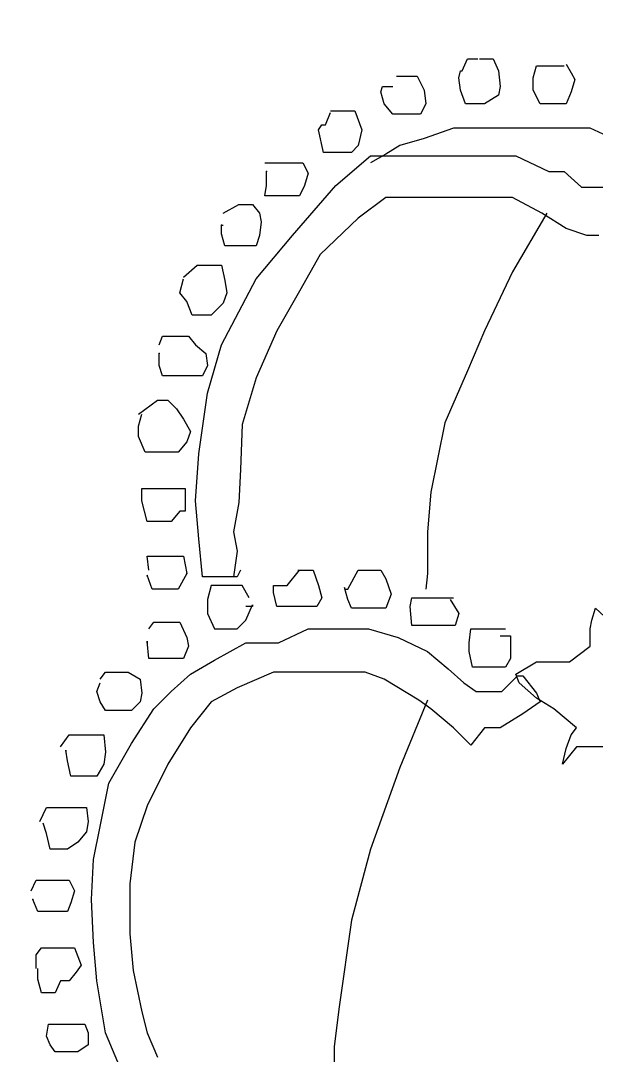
# Model space of a CAD drawing. Extents: x 731154 to 731744, y 4379381 to 4380408.
# Drawn here: x 731177.78 to 731181.1, y 4380242.97 to 4380248.94 of the extents above; entities that cross this region are included whole.
import ezdxf

# ---------------------------------------------------------------- set-up
doc = ezdxf.new("R2010")
doc.units = 0
doc.layers.get('0').update_dxf_attribs({"linetype": 'CONTINUOUS'})

msp = doc.modelspace()

# ---------------------------------------------------------------- linework, layer by layer
at = {"color": 0, "linetype": 'CONTINUOUS'}
for p, q in [((731180.33, 4380248.65), (731180.36, 4380248.72)), ((731180.33, 4380248.65), (731180.36, 4380248.72)), ((731180.36, 4380248.72), (731180.42, 4380248.72)), ((731180.36, 4380248.72), (731180.42, 4380248.72)), ((731180.43, 4380248.72), (731180.51, 4380248.72)), ((731180.43, 4380248.72), (731180.51, 4380248.72)), ((731180.51, 4380248.72), (731180.54, 4380248.65)), ((731180.51, 4380248.72), (731180.54, 4380248.65)), ((731180.93, 4380248.69), (731180.96, 4380248.64)), ((731180.93, 4380248.69), (731180.96, 4380248.64)), ((731180.31, 4380248.61), (731180.32, 4380248.65)), ((731180.31, 4380248.61), (731180.32, 4380248.65)), ((731180.32, 4380248.65), (731180.33, 4380248.65)), ((731180.32, 4380248.65), (731180.33, 4380248.65)), ((731180.54, 4380248.65), (731180.55, 4380248.56)), ((731180.54, 4380248.65), (731180.55, 4380248.56)), ((731180.74, 4380248.61), (731180.76, 4380248.68)), ((731180.74, 4380248.61), (731180.76, 4380248.68)), ((731180.76, 4380248.68), (731180.79, 4380248.68)), ((731180.76, 4380248.68), (731180.79, 4380248.68)), ((731180.79, 4380248.68), (731180.85, 4380248.68)), ((731180.79, 4380248.68), (731180.85, 4380248.68)), ((731180.85, 4380248.68), (731180.92, 4380248.68)), ((731180.85, 4380248.68), (731180.92, 4380248.68)), ((731180.96, 4380248.64), (731180.98, 4380248.6)), ((731180.96, 4380248.64), (731180.98, 4380248.6)), ((731179.95, 4380248.62), (731180.02, 4380248.62)), ((731179.95, 4380248.62), (731180.02, 4380248.62)), ((731180.02, 4380248.62), (731180.07, 4380248.62)), ((731180.02, 4380248.62), (731180.07, 4380248.62)), ((731180.07, 4380248.62), (731180.11, 4380248.54)), ((731180.07, 4380248.62), (731180.11, 4380248.54)), ((731180.32, 4380248.54), (731180.31, 4380248.61)), ((731180.32, 4380248.54), (731180.31, 4380248.61)), ((731180.74, 4380248.54), (731180.74, 4380248.61)), ((731180.74, 4380248.54), (731180.74, 4380248.61)), ((731180.98, 4380248.6), (731180.96, 4380248.53)), ((731180.98, 4380248.6), (731180.96, 4380248.53)), ((731179.86, 4380248.53), (731179.87, 4380248.56)), ((731179.86, 4380248.53), (731179.87, 4380248.56)), ((731179.88, 4380248.46), (731179.86, 4380248.53)), ((731179.88, 4380248.46), (731179.86, 4380248.53)), ((731179.87, 4380248.56), (731179.89, 4380248.56)), ((731179.87, 4380248.56), (731179.89, 4380248.56)), ((731179.89, 4380248.56), (731179.93, 4380248.56)), ((731179.89, 4380248.56), (731179.93, 4380248.56)), ((731180.11, 4380248.54), (731180.12, 4380248.46)), ((731180.11, 4380248.54), (731180.12, 4380248.46)), ((731180.35, 4380248.46), (731180.32, 4380248.54)), ((731180.35, 4380248.46), (731180.32, 4380248.54)), ((731180.54, 4380248.51), (731180.46, 4380248.46)), ((731180.54, 4380248.51), (731180.46, 4380248.46)), ((731180.55, 4380248.56), (731180.54, 4380248.51)), ((731180.55, 4380248.56), (731180.54, 4380248.51)), ((731180.78, 4380248.46), (731180.74, 4380248.54)), ((731180.78, 4380248.46), (731180.74, 4380248.54)), ((731180.96, 4380248.53), (731180.93, 4380248.46)), ((731180.96, 4380248.53), (731180.93, 4380248.46)), ((731179.93, 4380248.4), (731179.88, 4380248.46)), ((731179.93, 4380248.4), (731179.88, 4380248.46)), ((731180.12, 4380248.46), (731180.09, 4380248.4)), ((731180.12, 4380248.46), (731180.09, 4380248.4)), ((731180.4, 4380248.46), (731180.35, 4380248.46)), ((731180.4, 4380248.46), (731180.35, 4380248.46)), ((731180.46, 4380248.46), (731180.4, 4380248.46)), ((731180.46, 4380248.46), (731180.4, 4380248.46)), ((731180.83, 4380248.46), (731180.78, 4380248.46)), ((731180.83, 4380248.46), (731180.78, 4380248.46)), ((731180.87, 4380248.46), (731180.83, 4380248.46)), ((731180.87, 4380248.46), (731180.83, 4380248.46)), ((731180.93, 4380248.46), (731180.87, 4380248.46)), ((731180.93, 4380248.46), (731180.87, 4380248.46)), ((731179.54, 4380248.34), (731179.57, 4380248.41)), ((731179.54, 4380248.34), (731179.57, 4380248.41)), ((731179.57, 4380248.42), (731179.65, 4380248.42)), ((731179.57, 4380248.42), (731179.65, 4380248.42)), ((731179.65, 4380248.42), (731179.71, 4380248.42)), ((731179.65, 4380248.42), (731179.71, 4380248.42)), ((731179.71, 4380248.42), (731179.75, 4380248.31)), ((731179.71, 4380248.42), (731179.75, 4380248.31)), ((731179.97, 4380248.4), (731179.93, 4380248.4)), ((731179.97, 4380248.4), (731179.93, 4380248.4)), ((731180.04, 4380248.4), (731179.97, 4380248.4)), ((731180.04, 4380248.4), (731179.97, 4380248.4)), ((731180.09, 4380248.4), (731180.04, 4380248.4)), ((731180.09, 4380248.4), (731180.04, 4380248.4)), ((731179.5, 4380248.31), (731179.52, 4380248.34)), ((731179.5, 4380248.31), (731179.52, 4380248.34)), ((731179.52, 4380248.34), (731179.54, 4380248.34)), ((731179.52, 4380248.34), (731179.54, 4380248.34)), ((731179.53, 4380248.18), (731179.5, 4380248.31)), ((731179.53, 4380248.18), (731179.5, 4380248.31)), ((731179.75, 4380248.31), (731179.73, 4380248.22)), ((731179.75, 4380248.31), (731179.73, 4380248.22)), ((731180.28, 4380248.32), (731180.11, 4380248.26)), ((731180.28, 4380248.32), (731180.11, 4380248.26)), ((731180.45, 4380248.32), (731180.28, 4380248.32)), ((731180.45, 4380248.32), (731180.28, 4380248.32)), ((731180.63, 4380248.32), (731180.45, 4380248.32)), ((731180.63, 4380248.32), (731180.45, 4380248.32)), ((731180.76, 4380248.32), (731180.63, 4380248.32)), ((731180.76, 4380248.32), (731180.63, 4380248.32)), ((731180.94, 4380248.32), (731180.76, 4380248.32)), ((731180.94, 4380248.32), (731180.76, 4380248.32)), ((731181.07, 4380248.32), (731180.94, 4380248.32)), ((731181.07, 4380248.32), (731180.94, 4380248.32)), ((731181.22, 4380248.25), (731181.07, 4380248.32)), ((731181.22, 4380248.25), (731181.07, 4380248.32)), ((731179.73, 4380248.22), (731179.69, 4380248.18)), ((731179.73, 4380248.22), (731179.69, 4380248.18)), ((731179.97, 4380248.22), (731179.89, 4380248.17)), ((731179.97, 4380248.22), (731179.89, 4380248.17)), ((731180.11, 4380248.26), (731179.97, 4380248.22)), ((731180.11, 4380248.26), (731179.97, 4380248.22)), ((731179.58, 4380248.18), (731179.53, 4380248.18)), ((731179.58, 4380248.18), (731179.53, 4380248.18)), ((731179.65, 4380248.18), (731179.58, 4380248.18)), ((731179.65, 4380248.18), (731179.58, 4380248.18)), ((731179.6, 4380247.99), (731179.8, 4380248.16)), ((731179.6, 4380247.99), (731179.8, 4380248.16)), ((731179.69, 4380248.18), (731179.65, 4380248.18)), ((731179.69, 4380248.18), (731179.65, 4380248.18)), ((731179.89, 4380248.17), (731179.8, 4380248.12)), ((731179.89, 4380248.17), (731179.8, 4380248.12)), ((731179.8, 4380248.16), (731179.93, 4380248.16)), ((731179.8, 4380248.16), (731179.93, 4380248.16)), ((731179.93, 4380248.16), (731180.08, 4380248.16)), ((731179.93, 4380248.16), (731180.08, 4380248.16)), ((731180.08, 4380248.16), (731180.25, 4380248.16)), ((731180.08, 4380248.16), (731180.25, 4380248.16)), ((731180.25, 4380248.16), (731180.45, 4380248.16)), ((731180.25, 4380248.16), (731180.45, 4380248.16)), ((731180.45, 4380248.16), (731180.64, 4380248.16)), ((731180.45, 4380248.16), (731180.64, 4380248.16)), ((731180.64, 4380248.16), (731180.83, 4380248.07)), ((731180.64, 4380248.16), (731180.83, 4380248.07)), ((731179.19, 4380248.12), (731179.26, 4380248.12)), ((731179.19, 4380248.12), (731179.26, 4380248.12)), ((731179.26, 4380248.12), (731179.34, 4380248.12)), ((731179.26, 4380248.12), (731179.34, 4380248.12)), ((731179.34, 4380248.12), (731179.41, 4380248.12)), ((731179.34, 4380248.12), (731179.41, 4380248.12)), ((731179.41, 4380248.12), (731179.44, 4380248.06)), ((731179.41, 4380248.12), (731179.44, 4380248.06)), ((731179.2, 4380247.99), (731179.2, 4380248.07)), ((731179.2, 4380247.99), (731179.2, 4380248.07)), ((731179.44, 4380248.06), (731179.42, 4380247.99)), ((731179.44, 4380248.06), (731179.42, 4380247.99)), ((731180.83, 4380248.07), (731180.92, 4380248.07)), ((731180.83, 4380248.07), (731180.92, 4380248.07)), ((731180.92, 4380248.07), (731181.02, 4380247.98)), ((731180.92, 4380248.07), (731181.02, 4380247.98)), ((731179.19, 4380247.93), (731179.2, 4380247.99)), ((731179.19, 4380247.93), (731179.2, 4380247.99)), ((731179.35, 4380247.7), (731179.6, 4380247.99)), ((731179.35, 4380247.7), (731179.6, 4380247.99)), ((731179.42, 4380247.99), (731179.39, 4380247.93)), ((731179.42, 4380247.99), (731179.39, 4380247.93)), ((731181.02, 4380247.98), (731181.08, 4380247.98)), ((731181.02, 4380247.98), (731181.08, 4380247.98)), ((731181.08, 4380247.98), (731181.22, 4380247.98)), ((731181.08, 4380247.98), (731181.22, 4380247.98)), ((731179.23, 4380247.93), (731179.19, 4380247.93)), ((731179.23, 4380247.93), (731179.19, 4380247.93)), ((731179.33, 4380247.93), (731179.23, 4380247.93)), ((731179.33, 4380247.93), (731179.23, 4380247.93)), ((731179.39, 4380247.93), (731179.33, 4380247.93)), ((731179.39, 4380247.93), (731179.33, 4380247.93)), ((731179.89, 4380247.92), (731179.73, 4380247.8)), ((731179.89, 4380247.92), (731179.73, 4380247.8)), ((731180.07, 4380247.92), (731179.89, 4380247.92)), ((731180.07, 4380247.92), (731179.89, 4380247.92)), ((731180.26, 4380247.92), (731180.07, 4380247.92)), ((731180.26, 4380247.92), (731180.07, 4380247.92)), ((731180.43, 4380247.92), (731180.26, 4380247.92)), ((731180.43, 4380247.92), (731180.26, 4380247.92)), ((731180.62, 4380247.92), (731180.43, 4380247.92)), ((731180.62, 4380247.92), (731180.43, 4380247.92)), ((731180.79, 4380247.83), (731180.62, 4380247.92)), ((731180.79, 4380247.83), (731180.62, 4380247.92)), ((731178.95, 4380247.83), (731179.04, 4380247.88)), ((731178.95, 4380247.83), (731179.04, 4380247.88)), ((731179.04, 4380247.88), (731179.12, 4380247.88)), ((731179.04, 4380247.88), (731179.12, 4380247.88)), ((731179.12, 4380247.88), (731179.16, 4380247.83)), ((731179.12, 4380247.88), (731179.16, 4380247.83)), ((731179.16, 4380247.83), (731179.17, 4380247.78)), ((731179.16, 4380247.83), (731179.17, 4380247.78)), ((731179.73, 4380247.8), (731179.51, 4380247.59)), ((731179.73, 4380247.8), (731179.51, 4380247.59)), ((731180.82, 4380247.83), (731180.62, 4380247.49)), ((731180.82, 4380247.83), (731180.62, 4380247.49)), ((731180.93, 4380247.74), (731180.79, 4380247.83)), ((731180.93, 4380247.74), (731180.79, 4380247.83)), ((731178.94, 4380247.71), (731178.94, 4380247.76)), ((731178.94, 4380247.76), (731178.95, 4380247.76)), ((731178.94, 4380247.71), (731178.94, 4380247.76)), ((731178.94, 4380247.76), (731178.95, 4380247.76)), ((731179.17, 4380247.78), (731179.16, 4380247.7)), ((731179.17, 4380247.78), (731179.16, 4380247.7)), ((731181.05, 4380247.7), (731180.93, 4380247.74)), ((731181.05, 4380247.7), (731180.93, 4380247.74)), ((731178.96, 4380247.64), (731178.94, 4380247.71)), ((731178.96, 4380247.64), (731178.94, 4380247.71)), ((731179.14, 4380247.45), (731179.35, 4380247.7)), ((731179.16, 4380247.7), (731179.14, 4380247.64)), ((731179.14, 4380247.45), (731179.35, 4380247.7)), ((731179.16, 4380247.7), (731179.14, 4380247.64)), ((731181.12, 4380247.7), (731181.05, 4380247.7)), ((731181.12, 4380247.7), (731181.05, 4380247.7)), ((731178.99, 4380247.64), (731178.96, 4380247.64)), ((731178.99, 4380247.64), (731178.96, 4380247.64)), ((731179.04, 4380247.64), (731178.99, 4380247.64)), ((731179.04, 4380247.64), (731178.99, 4380247.64)), ((731179.08, 4380247.64), (731179.04, 4380247.64)), ((731179.08, 4380247.64), (731179.04, 4380247.64)), ((731179.14, 4380247.64), (731179.08, 4380247.64)), ((731179.14, 4380247.64), (731179.08, 4380247.64)), ((731179.51, 4380247.59), (731179.39, 4380247.38)), ((731179.51, 4380247.59), (731179.39, 4380247.38)), ((731178.72, 4380247.46), (731178.8, 4380247.53)), ((731178.72, 4380247.46), (731178.8, 4380247.53)), ((731178.8, 4380247.53), (731178.88, 4380247.53)), ((731178.8, 4380247.53), (731178.88, 4380247.53)), ((731178.88, 4380247.53), (731178.94, 4380247.53)), ((731178.88, 4380247.53), (731178.94, 4380247.53)), ((731178.94, 4380247.53), (731178.96, 4380247.44)), ((731178.94, 4380247.53), (731178.96, 4380247.44)), ((731180.62, 4380247.49), (731180.46, 4380247.15)), ((731180.62, 4380247.49), (731180.46, 4380247.15)), ((731178.7, 4380247.37), (731178.72, 4380247.45)), ((731178.7, 4380247.37), (731178.72, 4380247.45)), ((731178.94, 4380247.07), (731179.14, 4380247.45)), ((731178.94, 4380247.07), (731179.14, 4380247.45)), ((731178.96, 4380247.44), (731178.97, 4380247.37)), ((731178.96, 4380247.44), (731178.97, 4380247.37)), ((731178.74, 4380247.32), (731178.7, 4380247.37)), ((731178.74, 4380247.32), (731178.7, 4380247.37)), ((731178.97, 4380247.37), (731178.95, 4380247.31)), ((731178.97, 4380247.37), (731178.95, 4380247.31)), ((731179.39, 4380247.38), (731179.26, 4380247.15)), ((731179.39, 4380247.38), (731179.26, 4380247.15)), ((731178.77, 4380247.24), (731178.74, 4380247.32)), ((731178.77, 4380247.24), (731178.74, 4380247.32)), ((731178.95, 4380247.31), (731178.88, 4380247.24)), ((731178.95, 4380247.31), (731178.88, 4380247.24)), ((731178.81, 4380247.24), (731178.77, 4380247.24)), ((731178.81, 4380247.24), (731178.77, 4380247.24)), ((731178.88, 4380247.24), (731178.81, 4380247.24)), ((731178.88, 4380247.24), (731178.81, 4380247.24)), ((731179.26, 4380247.15), (731179.14, 4380246.88)), ((731179.26, 4380247.15), (731179.14, 4380246.88)), ((731180.46, 4380247.15), (731180.36, 4380246.92)), ((731180.46, 4380247.15), (731180.36, 4380246.92)), ((731178.58, 4380247.07), (731178.6, 4380247.12)), ((731178.58, 4380247.07), (731178.6, 4380247.12)), ((731178.6, 4380247.12), (731178.69, 4380247.12)), ((731178.6, 4380247.12), (731178.69, 4380247.12)), ((731178.69, 4380247.12), (731178.75, 4380247.12)), ((731178.69, 4380247.12), (731178.75, 4380247.12)), ((731178.75, 4380247.12), (731178.79, 4380247.07)), ((731178.75, 4380247.12), (731178.79, 4380247.07)), ((731178.58, 4380246.95), (731178.58, 4380247.02)), ((731178.58, 4380246.95), (731178.58, 4380247.02)), ((731178.79, 4380247.07), (731178.85, 4380247.02)), ((731178.79, 4380247.07), (731178.85, 4380247.02)), ((731178.85, 4380247.02), (731178.86, 4380246.95)), ((731178.85, 4380247.02), (731178.86, 4380246.95)), ((731178.86, 4380246.79), (731178.94, 4380247.07)), ((731178.86, 4380246.79), (731178.94, 4380247.07)), ((731178.6, 4380246.89), (731178.58, 4380246.95)), ((731178.6, 4380246.89), (731178.58, 4380246.95)), ((731178.86, 4380246.95), (731178.83, 4380246.89)), ((731178.86, 4380246.95), (731178.83, 4380246.89)), ((731180.36, 4380246.92), (731180.23, 4380246.62)), ((731180.36, 4380246.92), (731180.23, 4380246.62)), ((731178.63, 4380246.89), (731178.6, 4380246.89)), ((731178.63, 4380246.89), (731178.6, 4380246.89)), ((731178.68, 4380246.89), (731178.63, 4380246.89)), ((731178.68, 4380246.89), (731178.63, 4380246.89)), ((731178.76, 4380246.89), (731178.68, 4380246.89)), ((731178.76, 4380246.89), (731178.68, 4380246.89)), ((731178.83, 4380246.89), (731178.76, 4380246.89)), ((731178.83, 4380246.89), (731178.76, 4380246.89)), ((731179.14, 4380246.88), (731179.06, 4380246.61)), ((731179.14, 4380246.88), (731179.06, 4380246.61)), ((731178.81, 4380246.44), (731178.86, 4380246.79)), ((731178.81, 4380246.44), (731178.86, 4380246.79)), ((731178.46, 4380246.67), (731178.57, 4380246.75)), ((731178.46, 4380246.67), (731178.57, 4380246.75)), ((731178.57, 4380246.75), (731178.63, 4380246.75)), ((731178.57, 4380246.75), (731178.63, 4380246.75)), ((731178.63, 4380246.75), (731178.68, 4380246.7)), ((731178.63, 4380246.75), (731178.68, 4380246.7)), ((731178.46, 4380246.6), (731178.48, 4380246.67)), ((731178.46, 4380246.6), (731178.48, 4380246.67)), ((731178.68, 4380246.7), (731178.72, 4380246.64)), ((731178.68, 4380246.7), (731178.72, 4380246.64)), ((731178.46, 4380246.54), (731178.46, 4380246.6)), ((731178.46, 4380246.54), (731178.46, 4380246.6)), ((731178.72, 4380246.64), (731178.76, 4380246.57)), ((731178.72, 4380246.64), (731178.76, 4380246.57)), ((731179.06, 4380246.61), (731179.05, 4380246.35)), ((731179.06, 4380246.61), (731179.05, 4380246.35)), ((731180.23, 4380246.62), (731180.15, 4380246.22)), ((731180.23, 4380246.62), (731180.15, 4380246.22)), ((731178.5, 4380246.45), (731178.46, 4380246.54)), ((731178.5, 4380246.45), (731178.46, 4380246.54)), ((731178.76, 4380246.57), (731178.74, 4380246.51)), ((731178.76, 4380246.57), (731178.74, 4380246.51)), ((731178.74, 4380246.51), (731178.69, 4380246.45)), ((731178.74, 4380246.51), (731178.69, 4380246.45)), ((731178.55, 4380246.45), (731178.5, 4380246.45)), ((731178.55, 4380246.45), (731178.5, 4380246.45)), ((731178.64, 4380246.45), (731178.55, 4380246.45)), ((731178.64, 4380246.45), (731178.55, 4380246.45)), ((731178.69, 4380246.45), (731178.64, 4380246.45)), ((731178.69, 4380246.45), (731178.64, 4380246.45)), ((731178.79, 4380246.17), (731178.81, 4380246.44)), ((731178.79, 4380246.17), (731178.81, 4380246.44)), ((731179.05, 4380246.35), (731179.04, 4380246.16)), ((731179.05, 4380246.35), (731179.04, 4380246.16)), ((731178.48, 4380246.17), (731178.48, 4380246.24)), ((731178.48, 4380246.24), (731178.51, 4380246.24)), ((731178.48, 4380246.17), (731178.48, 4380246.24)), ((731178.48, 4380246.24), (731178.51, 4380246.24)), ((731178.51, 4380246.24), (731178.57, 4380246.24)), ((731178.51, 4380246.24), (731178.57, 4380246.24)), ((731178.57, 4380246.24), (731178.63, 4380246.24)), ((731178.57, 4380246.24), (731178.63, 4380246.24)), ((731178.63, 4380246.24), (731178.68, 4380246.24)), ((731178.63, 4380246.24), (731178.68, 4380246.24)), ((731178.68, 4380246.24), (731178.73, 4380246.24)), ((731178.68, 4380246.24), (731178.73, 4380246.24)), ((731178.73, 4380246.24), (731178.73, 4380246.17)), ((731178.73, 4380246.24), (731178.73, 4380246.17)), ((731180.15, 4380246.22), (731180.13, 4380245.99)), ((731180.15, 4380246.22), (731180.13, 4380245.99)), ((731178.51, 4380246.05), (731178.48, 4380246.17)), ((731178.51, 4380246.05), (731178.48, 4380246.17)), ((731178.73, 4380246.17), (731178.73, 4380246.11)), ((731178.73, 4380246.17), (731178.73, 4380246.11)), ((731178.81, 4380245.95), (731178.79, 4380246.17)), ((731178.81, 4380245.95), (731178.79, 4380246.17)), ((731179.04, 4380246.16), (731179.01, 4380245.99)), ((731179.04, 4380246.16), (731179.01, 4380245.99)), ((731178.7, 4380246.11), (731178.65, 4380246.05)), ((731178.7, 4380246.11), (731178.65, 4380246.05)), ((731178.73, 4380246.11), (731178.7, 4380246.11)), ((731178.73, 4380246.11), (731178.7, 4380246.11)), ((731178.52, 4380246.05), (731178.51, 4380246.05)), ((731178.52, 4380246.05), (731178.51, 4380246.05)), ((731178.55, 4380246.05), (731178.52, 4380246.05)), ((731178.55, 4380246.05), (731178.52, 4380246.05)), ((731178.6, 4380246.05), (731178.55, 4380246.05)), ((731178.6, 4380246.05), (731178.55, 4380246.05)), ((731178.65, 4380246.05), (731178.6, 4380246.05)), ((731178.65, 4380246.05), (731178.6, 4380246.05)), ((731178.83, 4380245.73), (731178.81, 4380245.95)), ((731178.83, 4380245.73), (731178.81, 4380245.95)), ((731179.01, 4380245.99), (731179.03, 4380245.88)), ((731179.01, 4380245.99), (731179.03, 4380245.88)), ((731180.13, 4380245.99), (731180.13, 4380245.85)), ((731180.13, 4380245.99), (731180.13, 4380245.85)), ((731179.03, 4380245.88), (731179.01, 4380245.73)), ((731179.03, 4380245.88), (731179.01, 4380245.73)), ((731178.52, 4380245.77), (731178.51, 4380245.85)), ((731178.51, 4380245.85), (731178.55, 4380245.85)), ((731178.52, 4380245.77), (731178.51, 4380245.85)), ((731178.51, 4380245.85), (731178.55, 4380245.85)), ((731178.55, 4380245.85), (731178.6, 4380245.85)), ((731178.55, 4380245.85), (731178.6, 4380245.85)), ((731178.6, 4380245.85), (731178.67, 4380245.85)), ((731178.6, 4380245.85), (731178.67, 4380245.85)), ((731178.67, 4380245.85), (731178.72, 4380245.85)), ((731178.67, 4380245.85), (731178.72, 4380245.85)), ((731178.72, 4380245.85), (731178.74, 4380245.75)), ((731178.72, 4380245.85), (731178.74, 4380245.75)), ((731180.13, 4380245.85), (731180.13, 4380245.75)), ((731180.13, 4380245.85), (731180.13, 4380245.75)), ((731179.05, 4380245.77), (731179.03, 4380245.73)), ((731179.05, 4380245.77), (731179.03, 4380245.73)), ((731179.32, 4380245.68), (731179.39, 4380245.77)), ((731179.32, 4380245.68), (731179.39, 4380245.77)), ((731179.38, 4380245.77), (731179.47, 4380245.77)), ((731179.38, 4380245.77), (731179.47, 4380245.77)), ((731179.47, 4380245.77), (731179.5, 4380245.68)), ((731179.47, 4380245.77), (731179.5, 4380245.68)), ((731179.67, 4380245.66), (731179.73, 4380245.77)), ((731179.67, 4380245.66), (731179.73, 4380245.77)), ((731179.73, 4380245.77), (731179.79, 4380245.77)), ((731179.73, 4380245.77), (731179.79, 4380245.77)), ((731179.78, 4380245.77), (731179.86, 4380245.77)), ((731179.78, 4380245.77), (731179.86, 4380245.77)), ((731179.86, 4380245.77), (731179.89, 4380245.72)), ((731179.86, 4380245.77), (731179.89, 4380245.72)), ((731178.54, 4380245.66), (731178.51, 4380245.74)), ((731178.51, 4380245.74), (731178.51, 4380245.73)), ((731178.54, 4380245.66), (731178.51, 4380245.74)), ((731178.51, 4380245.74), (731178.51, 4380245.73)), ((731178.74, 4380245.75), (731178.69, 4380245.66)), ((731178.74, 4380245.75), (731178.69, 4380245.66)), ((731178.85, 4380245.73), (731178.83, 4380245.73)), ((731178.85, 4380245.73), (731178.83, 4380245.73)), ((731178.88, 4380245.73), (731178.85, 4380245.73)), ((731178.88, 4380245.73), (731178.85, 4380245.73)), ((731178.97, 4380245.73), (731178.88, 4380245.73)), ((731178.97, 4380245.73), (731178.88, 4380245.73)), ((731179.03, 4380245.73), (731178.97, 4380245.73)), ((731179.03, 4380245.73), (731178.97, 4380245.73)), ((731179.89, 4380245.72), (731179.92, 4380245.63)), ((731179.89, 4380245.72), (731179.92, 4380245.63)), ((731180.13, 4380245.75), (731180.12, 4380245.66)), ((731180.13, 4380245.75), (731180.12, 4380245.66)), ((731178.58, 4380245.66), (731178.54, 4380245.66)), ((731178.58, 4380245.66), (731178.54, 4380245.66)), ((731178.65, 4380245.66), (731178.58, 4380245.66)), ((731178.65, 4380245.66), (731178.58, 4380245.66)), ((731178.69, 4380245.66), (731178.65, 4380245.66)), ((731178.69, 4380245.66), (731178.65, 4380245.66)), ((731178.88, 4380245.68), (731178.86, 4380245.6)), ((731178.88, 4380245.68), (731178.86, 4380245.6)), ((731178.96, 4380245.68), (731178.88, 4380245.68)), ((731178.96, 4380245.68), (731178.88, 4380245.68)), ((731179.06, 4380245.68), (731178.96, 4380245.68)), ((731179.06, 4380245.68), (731178.96, 4380245.68)), ((731179.1, 4380245.61), (731179.06, 4380245.68)), ((731179.1, 4380245.61), (731179.06, 4380245.68)), ((731179.24, 4380245.64), (731179.24, 4380245.68)), ((731179.24, 4380245.68), (731179.26, 4380245.68)), ((731179.24, 4380245.64), (731179.24, 4380245.68)), ((731179.24, 4380245.68), (731179.26, 4380245.68)), ((731179.26, 4380245.56), (731179.24, 4380245.64)), ((731179.26, 4380245.56), (731179.24, 4380245.64)), ((731179.26, 4380245.68), (731179.32, 4380245.68)), ((731179.26, 4380245.68), (731179.32, 4380245.68)), ((731179.5, 4380245.68), (731179.52, 4380245.61)), ((731179.5, 4380245.68), (731179.52, 4380245.61)), ((731179.67, 4380245.6), (731179.65, 4380245.67)), ((731179.65, 4380245.67), (731179.65, 4380245.66)), ((731179.67, 4380245.6), (731179.65, 4380245.67)), ((731179.65, 4380245.67), (731179.65, 4380245.66)), ((731179.65, 4380245.66), (731179.67, 4380245.66)), ((731179.65, 4380245.66), (731179.67, 4380245.66)), ((731178.86, 4380245.6), (731178.86, 4380245.52)), ((731178.86, 4380245.6), (731178.86, 4380245.52)), ((731179.52, 4380245.61), (731179.49, 4380245.56)), ((731179.52, 4380245.61), (731179.49, 4380245.56)), ((731179.69, 4380245.55), (731179.67, 4380245.6)), ((731179.69, 4380245.55), (731179.67, 4380245.6)), ((731179.92, 4380245.63), (731179.89, 4380245.55)), ((731179.92, 4380245.63), (731179.89, 4380245.55)), ((731180.03, 4380245.56), (731180.04, 4380245.61)), ((731180.03, 4380245.56), (731180.04, 4380245.61)), ((731180.04, 4380245.61), (731180.09, 4380245.61)), ((731180.04, 4380245.61), (731180.09, 4380245.61)), ((731180.09, 4380245.61), (731180.14, 4380245.61)), ((731180.09, 4380245.61), (731180.14, 4380245.61)), ((731180.14, 4380245.61), (731180.18, 4380245.61)), ((731180.14, 4380245.61), (731180.18, 4380245.61)), ((731180.18, 4380245.61), (731180.2, 4380245.61)), ((731180.18, 4380245.61), (731180.2, 4380245.61)), ((731180.2, 4380245.61), (731180.28, 4380245.61)), ((731180.2, 4380245.61), (731180.28, 4380245.61)), ((731180.26, 4380245.6), (731180.31, 4380245.52)), ((731180.26, 4380245.6), (731180.31, 4380245.52)), ((731178.86, 4380245.52), (731178.9, 4380245.43)), ((731178.86, 4380245.52), (731178.9, 4380245.43)), ((731179.08, 4380245.48), (731179.12, 4380245.57)), ((731179.08, 4380245.48), (731179.12, 4380245.57)), ((731179.12, 4380245.56), (731179.08, 4380245.56)), ((731179.12, 4380245.56), (731179.08, 4380245.56)), ((731179.12, 4380245.57), (731179.12, 4380245.56)), ((731179.12, 4380245.57), (731179.12, 4380245.56)), ((731179.32, 4380245.56), (731179.26, 4380245.56)), ((731179.32, 4380245.56), (731179.26, 4380245.56)), ((731179.38, 4380245.56), (731179.32, 4380245.56)), ((731179.38, 4380245.56), (731179.32, 4380245.56)), ((731179.44, 4380245.56), (731179.38, 4380245.56)), ((731179.44, 4380245.56), (731179.38, 4380245.56)), ((731179.49, 4380245.56), (731179.44, 4380245.56)), ((731179.49, 4380245.56), (731179.44, 4380245.56)), ((731179.75, 4380245.55), (731179.69, 4380245.55)), ((731179.75, 4380245.55), (731179.69, 4380245.55)), ((731179.82, 4380245.55), (731179.75, 4380245.55)), ((731179.82, 4380245.55), (731179.75, 4380245.55)), ((731179.89, 4380245.55), (731179.82, 4380245.55)), ((731179.89, 4380245.55), (731179.82, 4380245.55)), ((731180.04, 4380245.45), (731180.03, 4380245.56)), ((731180.04, 4380245.45), (731180.03, 4380245.56)), ((731180.31, 4380245.52), (731180.29, 4380245.45)), ((731180.31, 4380245.52), (731180.29, 4380245.45)), ((731181.08, 4380245.48), (731181.1, 4380245.55)), ((731181.08, 4380245.48), (731181.1, 4380245.55)), ((731181.1, 4380245.55), (731181.23, 4380245.43)), ((731181.1, 4380245.55), (731181.23, 4380245.43)), ((731178.52, 4380245.43), (731178.55, 4380245.47)), ((731178.52, 4380245.43), (731178.55, 4380245.47)), ((731178.55, 4380245.47), (731178.63, 4380245.47)), ((731178.55, 4380245.47), (731178.63, 4380245.47)), ((731178.63, 4380245.47), (731178.65, 4380245.47)), ((731178.63, 4380245.47), (731178.65, 4380245.47)), ((731178.65, 4380245.47), (731178.7, 4380245.47)), ((731178.65, 4380245.47), (731178.7, 4380245.47)), ((731178.7, 4380245.47), (731178.74, 4380245.38)), ((731178.7, 4380245.47), (731178.74, 4380245.38)), ((731179.03, 4380245.43), (731179.08, 4380245.48)), ((731179.03, 4380245.43), (731179.08, 4380245.48)), ((731181.07, 4380245.43), (731181.08, 4380245.48)), ((731181.07, 4380245.43), (731181.08, 4380245.48)), ((731178.9, 4380245.43), (731178.95, 4380245.43)), ((731178.9, 4380245.43), (731178.95, 4380245.43)), ((731178.95, 4380245.43), (731179.03, 4380245.43)), ((731178.95, 4380245.43), (731179.03, 4380245.43)), ((731179.27, 4380245.35), (731179.44, 4380245.43)), ((731179.27, 4380245.35), (731179.44, 4380245.43)), ((731179.44, 4380245.43), (731179.64, 4380245.43)), ((731179.44, 4380245.43), (731179.64, 4380245.43)), ((731179.64, 4380245.43), (731179.79, 4380245.43)), ((731179.64, 4380245.43), (731179.79, 4380245.43)), ((731179.79, 4380245.43), (731179.96, 4380245.38)), ((731179.79, 4380245.43), (731179.96, 4380245.38)), ((731180.07, 4380245.45), (731180.04, 4380245.45)), ((731180.07, 4380245.45), (731180.04, 4380245.45)), ((731180.13, 4380245.45), (731180.07, 4380245.45)), ((731180.13, 4380245.45), (731180.07, 4380245.45)), ((731180.2, 4380245.45), (731180.13, 4380245.45)), ((731180.2, 4380245.45), (731180.13, 4380245.45)), ((731180.26, 4380245.45), (731180.2, 4380245.45)), ((731180.26, 4380245.45), (731180.2, 4380245.45)), ((731180.29, 4380245.45), (731180.26, 4380245.45)), ((731180.29, 4380245.45), (731180.26, 4380245.45)), ((731180.37, 4380245.35), (731180.38, 4380245.43)), ((731180.37, 4380245.35), (731180.38, 4380245.43)), ((731180.38, 4380245.43), (731180.43, 4380245.43)), ((731180.38, 4380245.43), (731180.43, 4380245.43)), ((731180.43, 4380245.43), (731180.48, 4380245.43)), ((731180.43, 4380245.43), (731180.48, 4380245.43)), ((731180.48, 4380245.43), (731180.58, 4380245.43)), ((731180.48, 4380245.43), (731180.58, 4380245.43)), ((731181.07, 4380245.33), (731181.07, 4380245.43)), ((731181.07, 4380245.33), (731181.07, 4380245.43)), ((731178.52, 4380245.26), (731178.51, 4380245.36)), ((731178.51, 4380245.36), (731178.51, 4380245.35)), ((731178.52, 4380245.26), (731178.51, 4380245.36)), ((731178.51, 4380245.36), (731178.51, 4380245.35)), ((731178.74, 4380245.38), (731178.75, 4380245.33)), ((731178.74, 4380245.38), (731178.75, 4380245.33)), ((731178.9, 4380245.25), (731179.08, 4380245.35)), ((731178.9, 4380245.25), (731179.08, 4380245.35)), ((731179.08, 4380245.35), (731179.27, 4380245.35)), ((731179.08, 4380245.35), (731179.27, 4380245.35)), ((731179.96, 4380245.38), (731180.13, 4380245.3)), ((731179.96, 4380245.38), (731180.13, 4380245.3)), ((731180.37, 4380245.3), (731180.37, 4380245.35)), ((731180.37, 4380245.3), (731180.37, 4380245.35)), ((731180.55, 4380245.39), (731180.61, 4380245.39)), ((731180.55, 4380245.39), (731180.61, 4380245.39)), ((731180.61, 4380245.39), (731180.61, 4380245.26)), ((731180.61, 4380245.39), (731180.61, 4380245.26)), ((731178.75, 4380245.33), (731178.72, 4380245.26)), ((731178.75, 4380245.33), (731178.72, 4380245.26)), ((731180.13, 4380245.3), (731180.25, 4380245.2)), ((731180.13, 4380245.3), (731180.25, 4380245.2)), ((731180.39, 4380245.21), (731180.37, 4380245.3)), ((731180.39, 4380245.21), (731180.37, 4380245.3)), ((731180.95, 4380245.24), (731181.07, 4380245.33)), ((731180.95, 4380245.24), (731181.07, 4380245.33)), ((731178.55, 4380245.26), (731178.52, 4380245.26)), ((731178.55, 4380245.26), (731178.52, 4380245.26)), ((731178.6, 4380245.26), (731178.55, 4380245.26)), ((731178.6, 4380245.26), (731178.55, 4380245.26)), ((731178.65, 4380245.26), (731178.6, 4380245.26)), ((731178.65, 4380245.26), (731178.6, 4380245.26)), ((731178.72, 4380245.26), (731178.65, 4380245.26)), ((731178.72, 4380245.26), (731178.65, 4380245.26)), ((731178.76, 4380245.17), (731178.9, 4380245.25)), ((731178.76, 4380245.17), (731178.9, 4380245.25)), ((731180.61, 4380245.26), (731180.58, 4380245.21)), ((731180.61, 4380245.26), (731180.58, 4380245.21)), ((731180.64, 4380245.17), (731180.76, 4380245.24)), ((731180.64, 4380245.17), (731180.76, 4380245.24)), ((731180.76, 4380245.24), (731180.87, 4380245.24)), ((731180.76, 4380245.24), (731180.87, 4380245.24)), ((731180.87, 4380245.24), (731180.95, 4380245.24)), ((731180.87, 4380245.24), (731180.95, 4380245.24)), ((731178.24, 4380245.14), (731178.27, 4380245.18)), ((731178.24, 4380245.14), (731178.27, 4380245.18)), ((731178.27, 4380245.18), (731178.33, 4380245.18)), ((731178.27, 4380245.18), (731178.33, 4380245.18)), ((731178.33, 4380245.18), (731178.4, 4380245.18)), ((731178.33, 4380245.18), (731178.4, 4380245.18)), ((731178.4, 4380245.18), (731178.47, 4380245.14)), ((731178.4, 4380245.18), (731178.47, 4380245.14)), ((731178.65, 4380245.07), (731178.76, 4380245.17)), ((731178.65, 4380245.07), (731178.76, 4380245.17)), ((731179.24, 4380245.18), (731179.03, 4380245.09)), ((731179.24, 4380245.18), (731179.03, 4380245.09)), ((731179.41, 4380245.18), (731179.24, 4380245.18)), ((731179.41, 4380245.18), (731179.24, 4380245.18)), ((731179.58, 4380245.18), (731179.41, 4380245.18)), ((731179.58, 4380245.18), (731179.41, 4380245.18)), ((731179.77, 4380245.18), (731179.58, 4380245.18)), ((731179.77, 4380245.18), (731179.58, 4380245.18)), ((731179.88, 4380245.14), (731179.77, 4380245.18)), ((731179.88, 4380245.14), (731179.77, 4380245.18)), ((731180.25, 4380245.2), (731180.34, 4380245.12)), ((731180.25, 4380245.2), (731180.34, 4380245.12)), ((731180.45, 4380245.21), (731180.39, 4380245.21)), ((731180.45, 4380245.21), (731180.39, 4380245.21)), ((731180.51, 4380245.21), (731180.45, 4380245.21)), ((731180.51, 4380245.21), (731180.45, 4380245.21)), ((731180.58, 4380245.21), (731180.51, 4380245.21)), ((731180.58, 4380245.21), (731180.51, 4380245.21)), ((731180.66, 4380245.12), (731180.64, 4380245.17)), ((731180.66, 4380245.12), (731180.64, 4380245.17)), ((731178.22, 4380245.07), (731178.24, 4380245.12)), ((731178.22, 4380245.07), (731178.24, 4380245.12)), ((731178.47, 4380245.14), (731178.48, 4380245.06)), ((731178.47, 4380245.14), (731178.48, 4380245.06)), ((731180.08, 4380245.02), (731179.88, 4380245.14)), ((731180.08, 4380245.02), (731179.88, 4380245.14)), ((731180.34, 4380245.12), (731180.41, 4380245.07)), ((731180.34, 4380245.12), (731180.41, 4380245.07)), ((731180.56, 4380245.07), (731180.65, 4380245.16)), ((731180.56, 4380245.07), (731180.65, 4380245.16)), ((731180.65, 4380245.16), (731180.68, 4380245.16)), ((731180.65, 4380245.16), (731180.68, 4380245.16)), ((731180.76, 4380245.03), (731180.66, 4380245.12)), ((731180.76, 4380245.03), (731180.66, 4380245.12)), ((731180.68, 4380245.16), (731180.76, 4380245.06)), ((731180.68, 4380245.16), (731180.76, 4380245.06)), ((731178.24, 4380245.01), (731178.22, 4380245.07)), ((731178.24, 4380245.01), (731178.22, 4380245.07)), ((731178.48, 4380245.06), (731178.47, 4380245.01)), ((731178.48, 4380245.06), (731178.47, 4380245.01)), ((731178.55, 4380244.97), (731178.65, 4380245.07)), ((731178.55, 4380244.97), (731178.65, 4380245.07)), ((731179.03, 4380245.09), (731178.88, 4380245.01)), ((731179.03, 4380245.09), (731178.88, 4380245.01)), ((731180.41, 4380245.07), (731180.49, 4380245.07)), ((731180.41, 4380245.07), (731180.49, 4380245.07)), ((731180.49, 4380245.07), (731180.56, 4380245.07)), ((731180.49, 4380245.07), (731180.56, 4380245.07)), ((731180.76, 4380245.06), (731180.78, 4380245.01)), ((731180.76, 4380245.06), (731180.78, 4380245.01)), ((731178.27, 4380244.96), (731178.24, 4380245.01)), ((731178.27, 4380244.96), (731178.24, 4380245.01)), ((731178.47, 4380245.01), (731178.42, 4380244.96)), ((731178.47, 4380245.01), (731178.42, 4380244.96)), ((731178.88, 4380245.01), (731178.76, 4380244.86)), ((731178.88, 4380245.01), (731178.76, 4380244.86)), ((731180.13, 4380245.02), (731179.97, 4380244.63)), ((731180.13, 4380245.02), (731179.97, 4380244.63)), ((731180.15, 4380244.97), (731180.08, 4380245.02)), ((731180.15, 4380244.97), (731180.08, 4380245.02)), ((731180.78, 4380245.01), (731180.68, 4380244.94)), ((731180.78, 4380245.01), (731180.68, 4380244.94)), ((731180.86, 4380244.97), (731180.76, 4380245.03)), ((731180.86, 4380244.97), (731180.76, 4380245.03)), ((731178.34, 4380244.96), (731178.27, 4380244.96)), ((731178.34, 4380244.96), (731178.27, 4380244.96)), ((731178.42, 4380244.96), (731178.34, 4380244.96)), ((731178.42, 4380244.96), (731178.34, 4380244.96)), ((731178.42, 4380244.77), (731178.55, 4380244.97)), ((731178.42, 4380244.77), (731178.55, 4380244.97)), ((731180.28, 4380244.86), (731180.15, 4380244.97)), ((731180.28, 4380244.86), (731180.15, 4380244.97)), ((731180.68, 4380244.94), (731180.55, 4380244.86)), ((731180.68, 4380244.94), (731180.55, 4380244.86)), ((731180.99, 4380244.86), (731180.86, 4380244.97)), ((731180.99, 4380244.86), (731180.86, 4380244.97)), ((731178.01, 4380244.75), (731178.06, 4380244.82)), ((731178.01, 4380244.75), (731178.06, 4380244.82)), ((731178.06, 4380244.82), (731178.15, 4380244.82)), ((731178.06, 4380244.82), (731178.15, 4380244.82)), ((731178.15, 4380244.82), (731178.19, 4380244.82)), ((731178.15, 4380244.82), (731178.19, 4380244.82)), ((731178.19, 4380244.82), (731178.26, 4380244.82)), ((731178.19, 4380244.82), (731178.26, 4380244.82)), ((731178.26, 4380244.82), (731178.27, 4380244.72)), ((731178.26, 4380244.82), (731178.27, 4380244.72)), ((731178.76, 4380244.86), (731178.63, 4380244.65)), ((731178.76, 4380244.86), (731178.63, 4380244.65)), ((731180.38, 4380244.76), (731180.28, 4380244.86)), ((731180.38, 4380244.76), (731180.28, 4380244.86)), ((731180.46, 4380244.86), (731180.38, 4380244.76)), ((731180.46, 4380244.86), (731180.38, 4380244.76)), ((731180.55, 4380244.86), (731180.46, 4380244.86)), ((731180.55, 4380244.86), (731180.46, 4380244.86)), ((731180.93, 4380244.74), (731180.96, 4380244.82)), ((731180.93, 4380244.74), (731180.96, 4380244.82)), ((731180.96, 4380244.82), (731180.99, 4380244.86)), ((731180.96, 4380244.82), (731180.99, 4380244.86)), ((731178.29, 4380244.54), (731178.42, 4380244.77)), ((731178.29, 4380244.54), (731178.42, 4380244.77)), ((731180.99, 4380244.75), (731180.91, 4380244.65)), ((731180.99, 4380244.75), (731180.91, 4380244.65)), ((731181.07, 4380244.75), (731180.99, 4380244.75)), ((731181.07, 4380244.75), (731180.99, 4380244.75)), ((731181.3, 4380244.75), (731181.07, 4380244.75)), ((731181.3, 4380244.75), (731181.07, 4380244.75)), ((731178.05, 4380244.67), (731178.04, 4380244.73)), ((731178.04, 4380244.73), (731178.04, 4380244.72)), ((731178.05, 4380244.67), (731178.04, 4380244.73)), ((731178.04, 4380244.73), (731178.04, 4380244.72)), ((731178.27, 4380244.72), (731178.26, 4380244.65)), ((731178.27, 4380244.72), (731178.26, 4380244.65)), ((731180.91, 4380244.65), (731180.93, 4380244.74)), ((731180.91, 4380244.65), (731180.93, 4380244.74)), ((731178.07, 4380244.58), (731178.05, 4380244.67)), ((731178.07, 4380244.58), (731178.05, 4380244.67)), ((731178.26, 4380244.65), (731178.22, 4380244.58)), ((731178.26, 4380244.65), (731178.22, 4380244.58)), ((731178.63, 4380244.65), (731178.51, 4380244.41)), ((731178.63, 4380244.65), (731178.51, 4380244.41)), ((731179.97, 4380244.63), (731179.8, 4380244.16)), ((731179.97, 4380244.63), (731179.8, 4380244.16)), ((731178.15, 4380244.58), (731178.07, 4380244.58)), ((731178.15, 4380244.58), (731178.07, 4380244.58)), ((731178.22, 4380244.58), (731178.15, 4380244.58)), ((731178.22, 4380244.58), (731178.15, 4380244.58)), ((731178.24, 4380244.29), (731178.29, 4380244.54)), ((731178.24, 4380244.29), (731178.29, 4380244.54)), ((731177.89, 4380244.32), (731177.93, 4380244.4)), ((731177.89, 4380244.32), (731177.93, 4380244.4)), ((731177.93, 4380244.4), (731177.98, 4380244.4)), ((731177.93, 4380244.4), (731177.98, 4380244.4)), ((731177.98, 4380244.4), (731178.05, 4380244.4)), ((731177.98, 4380244.4), (731178.05, 4380244.4)), ((731178.05, 4380244.4), (731178.13, 4380244.4)), ((731178.05, 4380244.4), (731178.13, 4380244.4)), ((731178.13, 4380244.4), (731178.16, 4380244.4)), ((731178.13, 4380244.4), (731178.16, 4380244.4)), ((731178.16, 4380244.4), (731178.17, 4380244.32)), ((731178.16, 4380244.4), (731178.17, 4380244.32)), ((731178.51, 4380244.41), (731178.44, 4380244.2)), ((731178.51, 4380244.41), (731178.44, 4380244.2)), ((731177.93, 4380244.25), (731177.91, 4380244.31)), ((731177.93, 4380244.25), (731177.91, 4380244.31)), ((731178.17, 4380244.32), (731178.16, 4380244.26)), ((731178.17, 4380244.32), (731178.16, 4380244.26)), ((731178.2, 4380244.1), (731178.24, 4380244.29)), ((731178.2, 4380244.1), (731178.24, 4380244.29)), ((731177.95, 4380244.16), (731177.93, 4380244.25)), ((731177.95, 4380244.16), (731177.93, 4380244.25)), ((731178.16, 4380244.26), (731178.11, 4380244.2)), ((731178.16, 4380244.26), (731178.11, 4380244.2)), ((731177.98, 4380244.16), (731177.95, 4380244.16)), ((731177.98, 4380244.16), (731177.95, 4380244.16)), ((731178.05, 4380244.16), (731177.98, 4380244.16)), ((731178.05, 4380244.16), (731177.98, 4380244.16)), ((731178.11, 4380244.2), (731178.05, 4380244.16)), ((731178.11, 4380244.2), (731178.05, 4380244.16)), ((731178.44, 4380244.2), (731178.41, 4380243.96)), ((731178.44, 4380244.2), (731178.41, 4380243.96)), ((731179.8, 4380244.16), (731179.69, 4380243.75)), ((731179.8, 4380244.16), (731179.69, 4380243.75)), ((731178.19, 4380243.87), (731178.2, 4380244.1)), ((731178.19, 4380243.87), (731178.2, 4380244.1)), ((731177.84, 4380243.92), (731177.87, 4380243.98)), ((731177.84, 4380243.92), (731177.87, 4380243.98)), ((731177.87, 4380243.98), (731177.88, 4380243.98)), ((731177.87, 4380243.98), (731177.88, 4380243.98)), ((731177.88, 4380243.98), (731177.95, 4380243.98)), ((731177.88, 4380243.98), (731177.95, 4380243.98)), ((731177.95, 4380243.98), (731178.01, 4380243.98)), ((731177.95, 4380243.98), (731178.01, 4380243.98)), ((731178.01, 4380243.98), (731178.06, 4380243.98)), ((731178.01, 4380243.98), (731178.06, 4380243.98)), ((731178.06, 4380243.98), (731178.09, 4380243.92)), ((731178.06, 4380243.98), (731178.09, 4380243.92)), ((731178.09, 4380243.92), (731178.07, 4380243.85)), ((731178.09, 4380243.92), (731178.07, 4380243.85)), ((731178.41, 4380243.96), (731178.41, 4380243.67)), ((731178.41, 4380243.96), (731178.41, 4380243.67)), ((731177.88, 4380243.8), (731177.85, 4380243.87)), ((731177.88, 4380243.8), (731177.85, 4380243.87)), ((731178.07, 4380243.85), (731178.05, 4380243.8)), ((731178.07, 4380243.85), (731178.05, 4380243.8)), ((731178.2, 4380243.62), (731178.19, 4380243.87)), ((731178.2, 4380243.62), (731178.19, 4380243.87)), ((731177.93, 4380243.8), (731177.88, 4380243.8)), ((731177.93, 4380243.8), (731177.88, 4380243.8)), ((731177.98, 4380243.8), (731177.93, 4380243.8)), ((731177.98, 4380243.8), (731177.93, 4380243.8)), ((731178.05, 4380243.8), (731177.98, 4380243.8)), ((731178.05, 4380243.8), (731177.98, 4380243.8)), ((731179.69, 4380243.75), (731179.62, 4380243.25)), ((731179.69, 4380243.75), (731179.62, 4380243.25)), ((731178.41, 4380243.67), (731178.43, 4380243.46)), ((731178.41, 4380243.67), (731178.43, 4380243.46)), ((731178.22, 4380243.4), (731178.2, 4380243.62)), ((731178.22, 4380243.4), (731178.2, 4380243.62)), ((731177.87, 4380243.55), (731177.9, 4380243.59)), ((731177.87, 4380243.55), (731177.9, 4380243.59)), ((731177.87, 4380243.47), (731177.87, 4380243.55)), ((731177.87, 4380243.47), (731177.87, 4380243.55)), ((731177.9, 4380243.59), (731177.98, 4380243.59)), ((731177.9, 4380243.59), (731177.98, 4380243.59)), ((731177.98, 4380243.59), (731178.05, 4380243.59)), ((731177.98, 4380243.59), (731178.05, 4380243.59)), ((731178.05, 4380243.59), (731178.09, 4380243.59)), ((731178.05, 4380243.59), (731178.09, 4380243.59)), ((731178.09, 4380243.59), (731178.13, 4380243.49)), ((731178.09, 4380243.59), (731178.13, 4380243.49)), ((731178.13, 4380243.49), (731178.1, 4380243.45)), ((731178.13, 4380243.49), (731178.1, 4380243.45)), ((731177.88, 4380243.41), (731177.88, 4380243.47)), ((731177.88, 4380243.41), (731177.88, 4380243.47)), ((731178.1, 4380243.45), (731178.06, 4380243.4)), ((731178.1, 4380243.45), (731178.06, 4380243.4)), ((731178.43, 4380243.46), (731178.48, 4380243.22)), ((731178.43, 4380243.46), (731178.48, 4380243.22)), ((731177.9, 4380243.33), (731177.88, 4380243.41)), ((731177.9, 4380243.33), (731177.88, 4380243.41)), ((731178.01, 4380243.4), (731177.98, 4380243.33)), ((731178.01, 4380243.4), (731177.98, 4380243.33)), ((731178.06, 4380243.4), (731178.01, 4380243.4)), ((731178.06, 4380243.4), (731178.01, 4380243.4)), ((731178.27, 4380243.1), (731178.22, 4380243.4)), ((731178.27, 4380243.1), (731178.22, 4380243.4)), ((731177.98, 4380243.33), (731177.9, 4380243.33)), ((731177.98, 4380243.33), (731177.9, 4380243.33)), ((731178.48, 4380243.22), (731178.51, 4380243.1)), ((731178.48, 4380243.22), (731178.51, 4380243.1)), ((731179.62, 4380243.25), (731179.59, 4380243.02)), ((731179.62, 4380243.25), (731179.59, 4380243.02)), ((731177.93, 4380243.08), (731177.94, 4380243.15)), ((731177.93, 4380243.08), (731177.94, 4380243.15)), ((731177.94, 4380243.15), (731177.98, 4380243.15)), ((731177.94, 4380243.15), (731177.98, 4380243.15)), ((731177.98, 4380243.15), (731178.04, 4380243.15)), ((731177.98, 4380243.15), (731178.04, 4380243.15)), ((731178.04, 4380243.15), (731178.09, 4380243.15)), ((731178.04, 4380243.15), (731178.09, 4380243.15)), ((731178.09, 4380243.15), (731178.15, 4380243.15)), ((731178.09, 4380243.15), (731178.15, 4380243.15)), ((731178.15, 4380243.15), (731178.17, 4380243.1)), ((731178.15, 4380243.15), (731178.17, 4380243.1)), ((731177.95, 4380243.03), (731177.93, 4380243.08)), ((731177.95, 4380243.03), (731177.93, 4380243.08)), ((731178.17, 4380243.1), (731178.17, 4380243.03)), ((731178.17, 4380243.1), (731178.17, 4380243.03)), ((731178.4, 4380242.79), (731178.27, 4380243.1)), ((731178.4, 4380242.79), (731178.27, 4380243.1)), ((731178.51, 4380243.1), (731178.57, 4380242.96)), ((731178.51, 4380243.1), (731178.57, 4380242.96)), ((731177.98, 4380242.99), (731177.95, 4380243.03)), ((731177.98, 4380242.99), (731177.95, 4380243.03)), ((731178.17, 4380243.03), (731178.11, 4380242.99)), ((731178.17, 4380243.03), (731178.11, 4380242.99)), ((731179.59, 4380243.02), (731179.59, 4380242.87)), ((731179.59, 4380243.02), (731179.59, 4380242.87)), ((731178.05, 4380242.99), (731177.98, 4380242.99)), ((731178.05, 4380242.99), (731177.98, 4380242.99)), ((731178.11, 4380242.99), (731178.05, 4380242.99)), ((731178.11, 4380242.99), (731178.05, 4380242.99))]:
    msp.add_line(p, q, dxfattribs=at)
for p in [(731179.2, 4380248.07), (731179.2, 4380248.07), (731178.94, 4380247.76), (731178.94, 4380247.76), (731178.7, 4380247.37), (731178.7, 4380247.37), (731178.58, 4380247.02), (731178.58, 4380247.02), (731178.74, 4380245.75), (731178.74, 4380245.75), (731178.51, 4380245.35), (731178.51, 4380245.35), (731177.85, 4380243.87), (731177.85, 4380243.87)]:
    msp.add_point(p, dxfattribs=at)

# ---------------------------------------------------------------- meshes
mesh = msp.add_polyface(dxfattribs=at)
corners = [(731154.5, 4379381), (731154.5, 4379381), (731154.5, 4379571.9618), (731462.5, 4379381), (731154.5, 4379746.4935), (731744, 4379381), (731154.5, 4380407.5), (731744, 4380042.0065), (731744, 4380407.5)]
mesh.append_faces([[corners[k] for k in face] for face in [(0, 1, 3, 2), (2, 3, 5, 4), (4, 5, 7, 6), (6, 7, 8, 8)]], dxfattribs={"vtx0": -1, "vtx2": -1, "color": 0})
mesh = msp.add_polyface(dxfattribs=at)
corners = [(731164.5, 4380221), (731164.5, 4380221), (731164.5, 4380395.2713), (731445.58, 4380221), (731164.5, 4380401.5), (731445.58, 4380227.2287), (731445.58, 4380401.5)]
mesh.append_faces([[corners[k] for k in face] for face in [(0, 1, 3, 2), (2, 3, 5, 4), (4, 5, 6, 6)]], dxfattribs={"vtx0": -1, "vtx2": -1, "color": 0})

doc.saveas('drawing.dxf')
